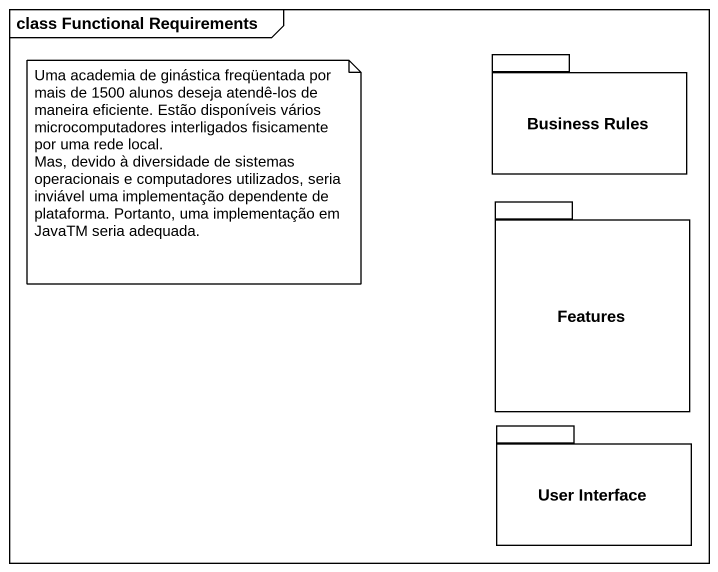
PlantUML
@startuml
mainframe class Functional Requirements
package "Business Rules" as Business_Rules {
}
package Features {
}
package "User Interface" as User_Interface {
}
note as N1
  Uma academia de ginástica freqüentada por mais de 1500 alunos deseja atendê-los de maneira eficiente. Estão disponíveis vários microcomputadores interligados fisicamente por uma rede local.
  Mas, devido à diversidade de sistemas operacionais e computadores utilizados, seria inviável uma implementação dependente de plataforma. Portanto, uma implementação em JavaTM seria adequada.
end note
@enduml
